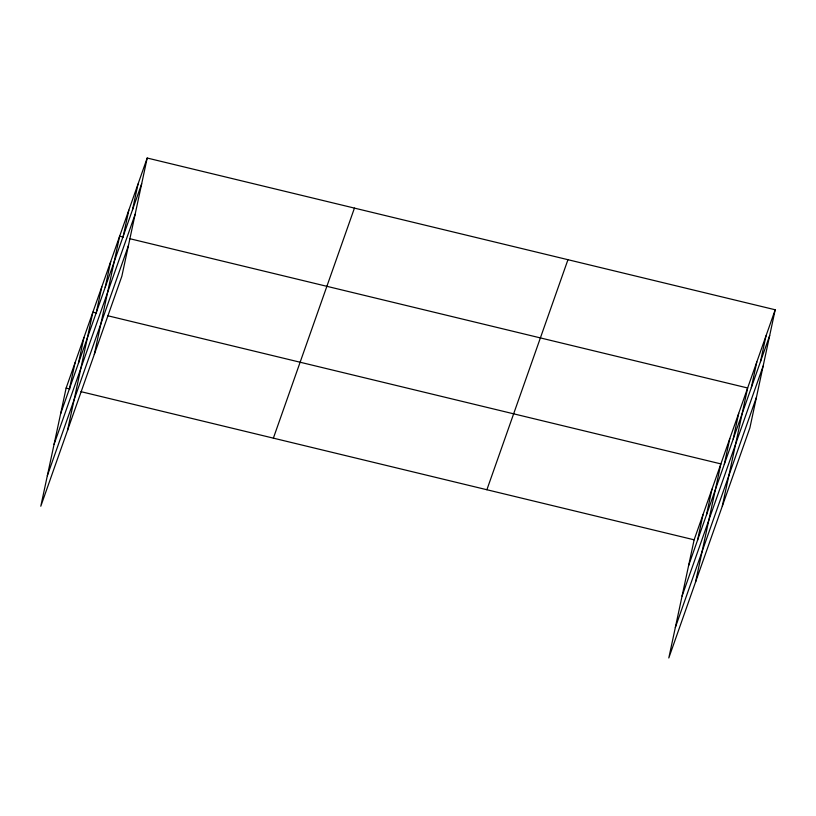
<?xml version="1.0" encoding="UTF-8"?>
<svg xmlns="http://www.w3.org/2000/svg" width="816" height="816" viewBox="0 0 816 816"><rect width="100%" height="100%" fill="white"/><g stroke="black" fill="none" stroke-linecap="round" stroke-linejoin="round"><path stroke-width="1.22" d="M147.196 158.029L66.127 388.069L40.8 506.226L121.87 276.185L147.196 158.029L775.2 309.774L749.873 427.931L668.804 657.971L694.13 539.815L775.2 309.774M69.523 388.518L75.052 362.763M78.448 363.222L83.966 337.457M67.555 430.318L92.881 312.161L96.584 313.048M96.278 312.61L101.806 286.855M105.193 287.303L110.721 261.548M94.309 354.399L119.636 236.242L123.338 237.14M123.298 235.926L128.826 210.171M132.488 209.855L138.016 184.1M697.527 540.263L703.045 514.508M706.442 514.967L711.97 489.202M695.548 582.063L720.885 463.896L107.692 315.731M724.282 464.355L729.8 438.6M733.196 439.049L738.715 413.294M722.303 506.144L747.64 387.988L129.509 238.629M751.301 387.671L756.82 361.916M760.492 361.6L766.01 335.845M60.608 413.824L141.678 183.784M54.07 444.322L135.14 214.271M47.338 475.738L128.408 245.687M273.37 438.151L354.44 208.1M486.887 489.743L567.956 259.692M688.612 565.57L769.682 335.529M682.074 596.068L763.144 366.017M675.342 627.484L756.401 397.433M66.127 388.069L69.829 388.967M80.937 391.649L694.13 539.815"/></g></svg>
